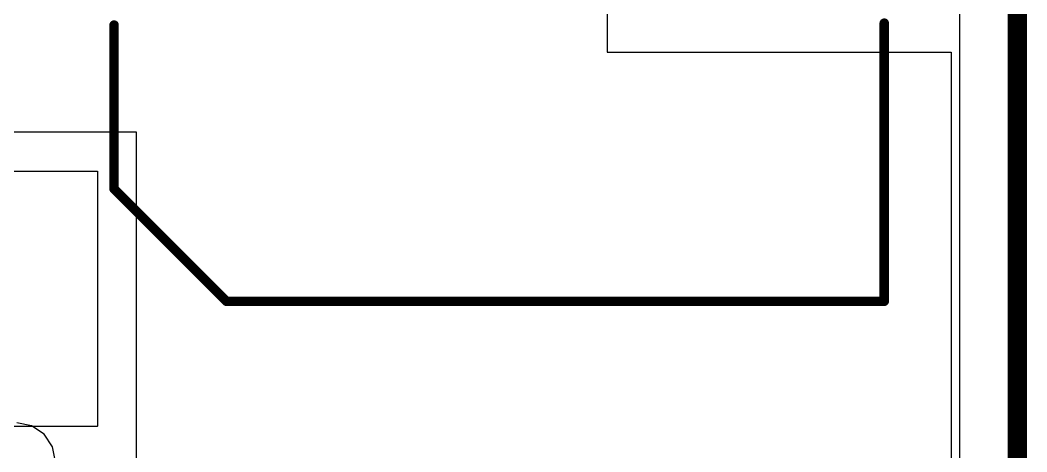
# Model space of a CAD drawing. Header units: inches. Extents: x 0 to 212, y 0 to 208.
# Drawn here: x 7.587 to 8.115, y 2.802 to 3.029 of the extents above; entities that cross this region are included whole.
import ezdxf

# ---------------------------------------------------------------- set-up
doc = ezdxf.new("R2010")
doc.units = ezdxf.units.IN
doc.header["$MEASUREMENT"] = 0
for name, color, linetype in [('Board Outline', 216, 'Continuous'), ('Bottom Layer', 5, 'Continuous'), ('Top Layer', 1, 'Continuous'), ('Top Overlay', 2, 'Continuous'), ('Top Paste', 8, 'Continuous'), ('Top Solder', 216, 'Continuous')]:
    doc.layers.add(name, color=color, linetype=linetype)

# ---------------------------------------------------------------- blocks, each defined once
blk = doc.blocks.new('UCD_220_F_10__D___143')
at = {"layer": 'Top Layer'}
for points in [[(-0.23622035, 0.0492126), (-0.07874005, 0.0492126), (-0.07874005, -0.0492126), (-0.23622035, -0.0492126)], [(0.07874025, 0.0492126), (0.23622055, 0.0492126), (0.23622055, -0.0492126), (0.07874025, -0.0492126)]]:
    blk.add_hatch(color=1, dxfattribs=at).paths.add_polyline_path(points)
at = {"layer": 'Top Paste'}
for points in [[(-0.23622035, 0.0492126), (-0.07874005, 0.0492126), (-0.07874005, -0.0492126), (-0.23622035, -0.0492126)], [(0.07874025, 0.0492126), (0.23622055, 0.0492126), (0.23622055, -0.0492126), (0.07874025, -0.0492126)]]:
    blk.add_hatch(color=8, dxfattribs=at).paths.add_polyline_path(points)
at = {"layer": 'Top Solder'}
for points in [[(-0.24022035, 0.0532126), (-0.07474005, 0.0532126), (-0.07474005, -0.0532126), (-0.24022035, -0.0532126)], [(0.07474025, 0.0532126), (0.24022055, 0.0532126), (0.24022055, -0.0532126), (0.07474025, -0.0532126)]]:
    blk.add_hatch(color=216, dxfattribs=at).paths.add_polyline_path(points)
at = {"layer": 'Top Overlay'}
for points in [[(-0.202, 0.146, 0.005, 0.005, 0), (-0.143, 0.205, 0.005, 0.005, 0)], [(-0.143, 0.205, 0.005, 0.005, 0), (0.202, 0.205, 0.005, 0.005, 0)], [(0.202, 0.059, 0.005, 0.005, 0), (0.202, 0.205, 0.005, 0.005, 0)], [(-0.202, 0.06, 0.005, 0.005, 0), (-0.202, 0.146, 0.005, 0.005, 0)], [(-0.2229999, 0.0636864, 0.005, 0.005, 0), (-0.2229999, 0.083488, 0.005, 0.005, 0)], [(-0.2340767, 0.0734768, 0.005, 0.005, 0), (-0.2122815, 0.0734768, 0.005, 0.005, 0)], [(-0.202, -0.146, 0.005, 0.005, 0), (-0.202, -0.06, 0.005, 0.005, 0)], [(0.202, -0.205, 0.005, 0.005, 0), (0.202, -0.059, 0.005, 0.005, 0)], [(-0.202, -0.146, 0.005, 0.005, 0), (-0.143, -0.205, 0.005, 0.005, 0)], [(-0.143, -0.205, 0.005, 0.005, 0), (0.202, -0.205, 0.005, 0.005, 0)]]:
    blk.add_lwpolyline(points, format="xyseb", dxfattribs=at)
for points in [[(-0.14425, 0.205, 0.0025, 0.0025, 1), (-0.14175, 0.205, 0.0025, 0.0025, 1)], [(-0.14425, 0.205, 0.0025, 0.0025, 1), (-0.14175, 0.205, 0.0025, 0.0025, 1)], [(0.20075, 0.205, 0.0025, 0.0025, 1), (0.20325, 0.205, 0.0025, 0.0025, 1)], [(0.20075, 0.205, 0.0025, 0.0025, 1), (0.20325, 0.205, 0.0025, 0.0025, 1)], [(-0.20325, 0.146, 0.0025, 0.0025, 1), (-0.20075, 0.146, 0.0025, 0.0025, 1)], [(-0.20325, 0.146, 0.0025, 0.0025, 1), (-0.20075, 0.146, 0.0025, 0.0025, 1)], [(-0.2242499, 0.083488, 0.0025, 0.0025, 1), (-0.2217499, 0.083488, 0.0025, 0.0025, 1)], [(-0.2353267, 0.0734768, 0.0025, 0.0025, 1), (-0.2328267, 0.0734768, 0.0025, 0.0025, 1)], [(-0.2135315, 0.0734768, 0.0025, 0.0025, 1), (-0.2110315, 0.0734768, 0.0025, 0.0025, 1)], [(-0.2242499, 0.0636864, 0.0025, 0.0025, 1), (-0.2217499, 0.0636864, 0.0025, 0.0025, 1)], [(-0.20325, 0.06, 0.0025, 0.0025, 1), (-0.20075, 0.06, 0.0025, 0.0025, 1)], [(0.20075, 0.059, 0.0025, 0.0025, 1), (0.20325, 0.059, 0.0025, 0.0025, 1)], [(-0.20325, -0.06, 0.0025, 0.0025, 1), (-0.20075, -0.06, 0.0025, 0.0025, 1)], [(0.20075, -0.059, 0.0025, 0.0025, 1), (0.20325, -0.059, 0.0025, 0.0025, 1)], [(-0.20325, -0.146, 0.0025, 0.0025, 1), (-0.20075, -0.146, 0.0025, 0.0025, 1)], [(-0.20325, -0.146, 0.0025, 0.0025, 1), (-0.20075, -0.146, 0.0025, 0.0025, 1)], [(-0.14425, -0.205, 0.0025, 0.0025, 1), (-0.14175, -0.205, 0.0025, 0.0025, 1)], [(-0.14425, -0.205, 0.0025, 0.0025, 1), (-0.14175, -0.205, 0.0025, 0.0025, 1)], [(0.20075, -0.205, 0.0025, 0.0025, 1), (0.20325, -0.205, 0.0025, 0.0025, 1)], [(0.20075, -0.205, 0.0025, 0.0025, 1), (0.20325, -0.205, 0.0025, 0.0025, 1)]]:
    blk.add_lwpolyline(points, format="xyseb", close=True, dxfattribs=at)

msp = doc.modelspace()

# ---------------------------------------------------------------- linework, layer by layer
at = {"layer": 'Board Outline'}
msp.add_lwpolyline([(8.1098684, -0.1538323, 0.01, 0.01, 0), (8.1098684, 4.1768764, 0.01, 0.01, 0)], format="xyseb", dxfattribs=at)
at = {"layer": 'Bottom Layer'}
for p, q in [((8.07961, 3.9145167), (8.07961, 2.04)), ((7.5928036, 2.816), (7.585, 2.8175522)), ((7.5994192, 2.8115796), (7.5928036, 2.816)), ((7.6038396, 2.804964), (7.5994192, 2.8115796)), ((7.6053918, 2.7971604), (7.6038396, 2.804964))]:
    msp.add_line(p, q, dxfattribs=at)
at = {"layer": 'Top Layer'}
for p, q in [((7.8948006, 3.1467015), (7.8948006, 3.0122197)), ((7.8948006, 3.0122197), (8.0751474, 3.0122197)), ((8.0751474, 3.0122197), (8.0751474, 2.5571605)), ((7.6477953, 2.9701433), (7.1993138, 2.9701433)), ((7.6477953, 2.7363735), (7.6477953, 2.9701433)), ((7.1993138, 2.9497515), (7.6274035, 2.9497515)), ((7.6274035, 2.9497515), (7.6274035, 2.8157937)), ((7.6272495, 2.8156673), (7.2131709, 2.8156673)), ((7.6274035, 2.8157937), (7.6272495, 2.8156673))]:
    msp.add_line(p, q, dxfattribs=at)

# ---------------------------------------------------------------- block references
msp.add_blockref('UCD_220_F_10__D___143', (7.8380552, 3.0863889))

doc.saveas('drawing.dxf')
